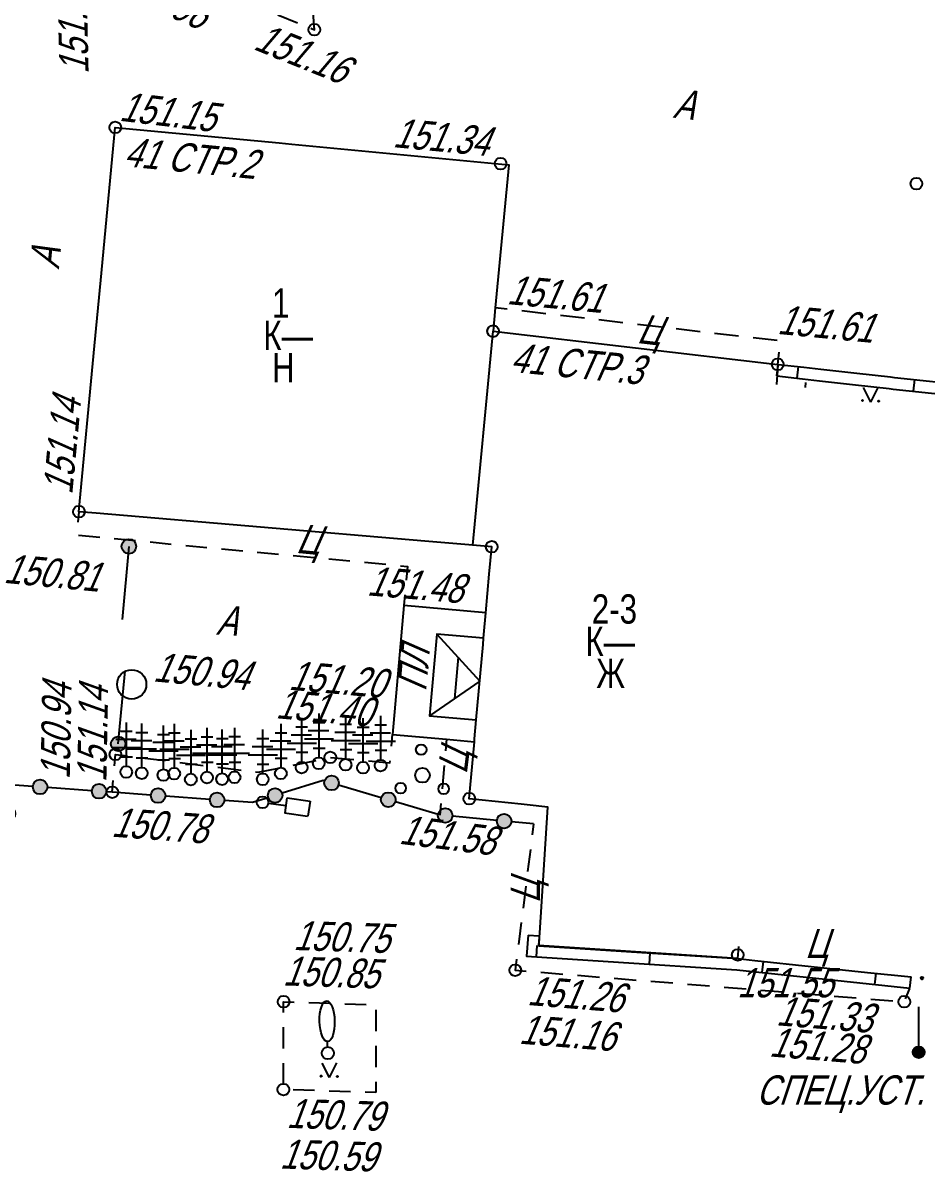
# Model space of a CAD drawing. Header units: metres. Extents: x 4400 to 4556, y 11262 to 11402.
# Drawn here: x 4418.06 to 4448.93, y 11306.5 to 11345.81 of the extents above; entities that cross this region are included whole.
import ezdxf
from ezdxf.enums import TextEntityAlignment as Align

# ---------------------------------------------------------------- set-up
doc = ezdxf.new("R2010")
doc.units = ezdxf.units.M
doc.header["$MEASUREMENT"] = 0
for name, color, linetype, lineweight in [('Внутреннее заполнение', 7, 'Continuous', 25), ('Горизонтали', 7, 'Continuous', 25), ('Граница улицы', 7, 'Continuous', 25), ('Здания', 7, 'Continuous', 25), ('Колодцы', 7, 'Continuous', 25), ('Крыльца', 7, 'Continuous', 25), ('Леса и газоны', 7, 'Continuous', 25), ('Номер дома', 7, 'Continuous', 25), ('Ограды', 7, 'Continuous', 25), ('Опоры контакной сети', 7, 'Continuous', 25), ('Отдельно стоящее дерево', 7, 'Continuous', 25), ('Светофоры', 7, 'Continuous', 25), ('Столбы', 7, 'Continuous', 25), ('Части зданий', 7, 'Continuous', 25)]:
    doc.layers.add(name, color=color, linetype=linetype, lineweight=lineweight)
doc.styles.add('Style-RUSSIAN_1251', font='RUSSIAN_1251.shx')
doc.styles.add('Style-RUSSIAN_1251 I 0.00000', font='RUSSIAN_1251.shx')
doc.styles.add('Style-RUSSIAN_1251 I 0.32289', font='RUSSIAN_1251.shx', dxfattribs={"oblique": 18.5})

# ---------------------------------------------------------------- blocks, each defined once
blk = doc.blocks.new('SHLAGB')
at = {"layer": 'Опоры контакной сети', "linetype": 'Continuous', "lineweight": 25}
h = blk.add_hatch(color=7, dxfattribs=at)
edge = h.paths.add_edge_path()
edge.add_arc((0, 0), 0.25, 0, 360)
at = {"layer": 'Опоры контакной сети', "color": 7, "linetype": 'Continuous', "lineweight": 25}
blk.add_line((0, 0), (2.5, 0), dxfattribs=at)
blk.add_circle((0, 0), 0.25, dxfattribs=at)
blk = doc.blocks.new('PIKET_9')
at = {"layer": 'Горизонтали', "color": 7, "linetype": 'Continuous', "lineweight": 25}
blk.add_arc((-0.0002, 0.00018), 0.2, 0, 359.999994, dxfattribs=at)
blk = doc.blocks.new('msdElementTypeShape')
at = {"layer": 'Граница улицы', "color": 7, "linetype": 'Continuous', "lineweight": 25}
for p, q in [((6.97, 11.692), (6.26, 11.767)), ((8.178, 11.564), (7.468, 11.639)), ((9.386, 11.436), (8.676, 11.511)), ((3.663, 11.172), (3.155, 10.67)), ((10.594, 11.309), (9.883, 11.384)), ((11.802, 11.181), (11.091, 11.256)), ((13.01, 11.053), (12.299, 11.129)), ((14.218, 10.926), (13.507, 11.001)), ((15.426, 10.798), (14.715, 10.873)), ((16.634, 10.671), (15.923, 10.746)), ((17.841, 10.543), (17.131, 10.618)), ((2.8, 10.318), (2.292, 9.815)), ((19.049, 10.415), (18.339, 10.49)), ((20.257, 10.288), (19.547, 10.363)), ((21.465, 10.16), (20.754, 10.235)), ((22.673, 10.032), (21.962, 10.107)), ((23.881, 9.905), (23.17, 9.98)), ((25.089, 9.777), (24.378, 9.852)), ((1.936, 9.464), (1.428, 8.961)), ((27.149, 9.559), (26.794, 9.597)), ((27.11, 9.204), (27.149, 9.559)), ((26.974, 7.997), (27.054, 8.707)), ((0.668, 7.528), (0.566, 6.821)), ((26.839, 6.79), (26.919, 7.5)), ((8.047, 6.925), (8.757, 6.846)), ((9.254, 6.79), (9.964, 6.71)), ((0.494, 6.326), (0.392, 5.619)), ((7.915, 5.933), (7.869, 6.646)), ((10.461, 6.655), (11.171, 6.575)), ((11.668, 6.519), (12.378, 6.44)), ((12.875, 6.384), (13.585, 6.305)), ((26.704, 5.583), (26.783, 6.293)), ((14.082, 6.249), (14.792, 6.169)), ((15.289, 6.114), (15.999, 6.034)), ((16.496, 5.979), (17.206, 5.899)), ((17.703, 5.843), (18.414, 5.764)), ((18.91, 5.708), (19.621, 5.628)), ((0.32, 5.124), (0.218, 4.417)), ((7.993, 4.721), (7.947, 5.434)), ((21.325, 5.438), (22.035, 5.358)), ((22.532, 5.302), (23.242, 5.223)), ((23.739, 5.167), (24.449, 5.088)), ((24.946, 5.032), (25.656, 4.952)), ((8.07, 3.509), (8.025, 4.222)), ((0.147, 3.922), (0.044, 3.215)), ((0.195, 2.882), (0.899, 2.765)), ((8.148, 2.297), (8.102, 3.01)), ((2.544, 2.317), (3.207, 2.05)), ((3.671, 1.863), (4.334, 1.596)), ((8.226, 1.085), (8.18, 1.798)), ((4.797, 1.409), (5.46, 1.142)), ((5.924, 0.956), (6.587, 0.689)), ((7.051, 0.502), (7.714, 0.235))]:
    blk.add_line(p, q, dxfattribs=at)
at = {"layer": 'Граница улицы', "color": 7, "linetype": 'Continuous', "lineweight": 25, "flags": 128}
for points in [[(4.555, 11.947), (4.457, 11.957), (4.019, 11.524)], [(5.763, 11.819), (5.76, 11.82), (5.052, 11.894)], [(26.297, 9.649), (25.695, 9.713), (25.586, 9.724)], [(1.068, 8.614), (0.786, 8.344), (0.74, 8.023)], [(20.117, 5.573), (20.658, 5.512), (20.828, 5.493)], [(26.153, 4.897), (26.621, 4.844), (26.648, 5.086)], [(1.393, 2.682), (1.809, 2.613), (2.08, 2.504)], [(8.177, 0.048), (8.296, 0), (8.258, 0.586)]]:
    blk.add_lwpolyline(points, dxfattribs=at)
blk = doc.blocks.new('PIKET_13')
at = {"layer": 'Горизонтали', "color": 7, "linetype": 'Continuous', "lineweight": 25}
blk.add_arc((0, 0), 0.2, 0, 360, dxfattribs=at)
blk = doc.blocks.new('PIKET_14')
at = {"layer": 'Горизонтали', "color": 7, "linetype": 'Continuous', "lineweight": 25}
blk.add_arc((0, 0), 0.2, 0, 360, dxfattribs=at)
blk = doc.blocks.new('PIKET_15')
at = {"layer": 'Горизонтали', "color": 7, "linetype": 'Continuous', "lineweight": 25}
blk.add_arc((0, 0), 0.2, 0, 360, dxfattribs=at)
blk = doc.blocks.new('PIKET_16')
at = {"layer": 'Горизонтали', "color": 7, "linetype": 'Continuous', "lineweight": 25}
blk.add_arc((0, 0), 0.2, 0, 360, dxfattribs=at)
blk = doc.blocks.new('PIKET_17')
at = {"layer": 'Горизонтали', "color": 7, "linetype": 'Continuous', "lineweight": 25}
blk.add_arc((0, 0), 0.2, 0, 360, dxfattribs=at)
blk = doc.blocks.new('PIKET_18')
at = {"layer": 'Горизонтали', "color": 7, "linetype": 'Continuous', "lineweight": 25}
blk.add_arc((0, 0), 0.2, 0, 360, dxfattribs=at)
blk = doc.blocks.new('SHLAGB_1')
at = {"layer": 'Опоры контакной сети', "linetype": 'Continuous', "lineweight": 25}
h = blk.add_hatch(color=7, dxfattribs=at)
edge = h.paths.add_edge_path()
edge.add_arc((0, 0), 0.25, 0, 360)
at = {"layer": 'Опоры контакной сети', "color": 7, "linetype": 'Continuous', "lineweight": 25}
blk.add_line((0, 0), (2.5, 0), dxfattribs=at)
blk.add_circle((0, 0), 0.25, dxfattribs=at)
blk = doc.blocks.new('PIKET_20')
at = {"layer": 'Горизонтали', "color": 7, "linetype": 'Continuous', "lineweight": 25}
blk.add_arc((0, 0), 0.2, 0, 360, dxfattribs=at)
blk = doc.blocks.new('DORZN1')
at = {"layer": 'Светофоры', "color": 7, "linetype": 'Continuous', "lineweight": 25}
for p, q in [((-0.27, 0.806), (-0.27, 1.603)), ((-0.27, 1.598), (0.252, 1.598)), ((0.252, 0.792), (0.252, 1.589)), ((-0.27, 0.801), (0.248, 0.801)), ((-0.004, 0.2), (-0.004, 0.801))]:
    blk.add_line(p, q, dxfattribs=at)
blk.add_arc((0, 0), 0.2, 0, 360, dxfattribs=at)
blk = doc.blocks.new('msdElementTypeLine')
at = {"layer": 'Граница улицы', "color": 7, "linetype": 'Continuous', "lineweight": 25}
for p, q in [((0.227, 2.59), (0.192, 2.192)), ((0.149, 1.694), (0.079, 0.897)), ((0.036, 0.399), (0.001, 0.001))]:
    blk.add_line(p, q, dxfattribs=at)
blk = doc.blocks.new('PIKET_23')
at = {"layer": 'Горизонтали', "color": 7, "linetype": 'Continuous', "lineweight": 25}
blk.add_arc((0, 0), 0.2, 0, 360, dxfattribs=at)
blk = doc.blocks.new('PIKET_33')
at = {"layer": 'Горизонтали', "color": 7, "linetype": 'Continuous', "lineweight": 25}
blk.add_arc((0, 0), 0.2, 0, 360, dxfattribs=at)
blk = doc.blocks.new('PIKET_34')
at = {"layer": 'Горизонтали', "color": 7, "linetype": 'Continuous', "lineweight": 25}
blk.add_arc((0, 0), 0.2, 0, 360, dxfattribs=at)
blk = doc.blocks.new('KOLOD_11')
at = {"layer": 'Колодцы', "color": 7, "linetype": 'Continuous', "lineweight": 25}
blk.add_arc((0, 0), 0.5, 0, 360, dxfattribs=at)
blk = doc.blocks.new('PIKET_35')
at = {"layer": 'Горизонтали', "color": 7, "linetype": 'Continuous', "lineweight": 25}
blk.add_arc((0, 0), 0.2, 0, 360, dxfattribs=at)
blk = doc.blocks.new('msdElementTypeLineString_4')
at = {"layer": 'Граница улицы', "color": 7, "linetype": 'Continuous', "lineweight": 25}
for p, q in [((0.076, 3.2), (0.042, 2.839)), ((0.064, 2.398), (0.787, 2.329)), ((1.284, 2.282), (2.008, 2.214)), ((2.505, 2.167), (3.229, 2.098)), ((3.726, 2.051), (4.449, 1.983)), ((4.947, 1.936), (5.67, 1.867)), ((6.168, 1.82), (6.891, 1.752)), ((7.389, 1.705), (8.112, 1.636)), ((8.61, 1.589), (9.333, 1.521)), ((9.831, 1.473), (10.554, 1.405)), ((11.209, 0.362), (11.174, 0.001))]:
    blk.add_line(p, q, dxfattribs=at)
at = {"layer": 'Граница улицы', "color": 7, "linetype": 'Continuous', "lineweight": 25, "flags": 128}
blk.add_lwpolyline([(11.052, 1.358), (11.301, 1.334), (11.256, 0.86)], dxfattribs=at)
blk = doc.blocks.new('msdElementTypeLineString_5')
at = {"layer": 'Ограды', "linetype": 'Continuous', "lineweight": 25}
h = blk.add_hatch(color=7, dxfattribs=at)
edge = h.paths.add_edge_path()
edge.add_arc((1.424, 2.17), 0.25, 0, 360)
h = blk.add_hatch(color=7, dxfattribs=at)
edge = h.paths.add_edge_path()
edge.add_arc((11.375, 2.307), 0.25, 0, 360)
h = blk.add_hatch(color=7, dxfattribs=at)
edge = h.paths.add_edge_path()
edge.add_arc((3.438, 2.022), 0.25, 0, 360)
h = blk.add_hatch(color=7, dxfattribs=at)
edge = h.paths.add_edge_path()
edge.add_arc((5.453, 1.874), 0.25, 0, 360)
h = blk.add_hatch(color=7, dxfattribs=at)
edge = h.paths.add_edge_path()
edge.add_arc((7.467, 1.726), 0.25, 0, 360)
h = blk.add_hatch(color=7, dxfattribs=at)
edge = h.paths.add_edge_path()
edge.add_arc((9.447, 1.879), 0.25, 0, 360)
h = blk.add_hatch(color=7, dxfattribs=at)
edge = h.paths.add_edge_path()
edge.add_arc((13.312, 1.733), 0.25, 0, 360)
h = blk.add_hatch(color=7, dxfattribs=at)
edge = h.paths.add_edge_path()
edge.add_arc((0.325, 1.258), 0.25, 0, 360)
h = blk.add_hatch(color=7, dxfattribs=at)
edge = h.paths.add_edge_path()
edge.add_arc((15.255, 1.193), 0.25, 0, 360)
h = blk.add_hatch(color=7, dxfattribs=at)
edge = h.paths.add_edge_path()
edge.add_arc((17.266, 1.002), 0.25, 0, 360)
at = {"layer": 'Ограды', "color": 7, "linetype": 'Continuous', "lineweight": 25}
for p, q in [((3.189, 2.04), (1.673, 2.152)), ((13.072, 1.804), (11.615, 2.236)), ((7.218, 1.745), (5.702, 1.856)), ((15.009, 1.23), (13.552, 1.662)), ((0.306, 1.009), (0.251, 0.251)), ((17.017, 1.025), (15.504, 1.169)), ((18.271, 0.906), (17.515, 0.978))]:
    blk.add_line(p, q, dxfattribs=at)
at = {"layer": 'Ограды', "color": 7, "linetype": 'Continuous', "lineweight": 25, "flags": 128}
for points in [[(11.136, 2.378), (11.084, 2.394), (9.685, 1.954)], [(1.175, 2.188), (0.397, 2.246), (0.343, 1.507)], [(5.204, 1.893), (3.888, 1.989), (3.688, 2.004)], [(9.208, 1.804), (8.677, 1.638), (7.717, 1.708)]]:
    blk.add_lwpolyline(points, dxfattribs=at)
at = {"layer": 'Ограды', "color": 7, "linetype": 'Continuous', "lineweight": 25}
for centre in [(1.424, 2.17), (1.424, 2.17), (11.375, 2.307), (11.375, 2.307), (3.438, 2.022), (3.438, 2.022), (5.453, 1.874), (5.453, 1.874), (7.467, 1.726), (7.467, 1.726), (9.447, 1.879), (9.447, 1.879), (13.312, 1.733), (13.312, 1.733), (0.325, 1.258), (0.325, 1.258), (15.255, 1.193), (15.255, 1.193), (17.266, 1.002), (17.266, 1.002)]:
    blk.add_circle(centre, 0.25, dxfattribs=at)
blk = doc.blocks.new('msdElementTypeLineString_8')
at = {"layer": 'Граница улицы', "color": 7, "linetype": 'Continuous', "lineweight": 25}
for p, q in [((9.529, 1.575), (9.565, 1.975)), ((7.45, 1.187), (8.251, 1.115)), ((1.011, 1.179), (1.809, 1.079)), ((2.305, 1.017), (3.103, 0.918)), ((3.6, 0.856), (4.397, 0.756)), ((6.172, 0.927), (6.96, 1.088)), ((0.001, 0), (0.034, 0.401))]:
    blk.add_line(p, q, dxfattribs=at)
at = {"layer": 'Граница улицы', "color": 7, "linetype": 'Continuous', "lineweight": 25, "flags": 128}
for points in [[(0.075, 0.899), (0.108, 1.291), (0.515, 1.241)], [(4.894, 0.694), (4.982, 0.683), (5.682, 0.827)], [(8.749, 1.071), (9.478, 1.005), (9.484, 1.077)]]:
    blk.add_lwpolyline(points, dxfattribs=at)
blk = doc.blocks.new('msdElementTypeLineString_9')
at = {"layer": 'Граница улицы', "color": 7, "linetype": 'Continuous', "lineweight": 25}
blk.add_line((0, 0), (0.011, 0.166), dxfattribs=at)
blk = doc.blocks.new('msdElementTypeLineString_10')
at = {"layer": 'Части зданий', "color": 7, "linetype": 'Continuous', "lineweight": 25}
for p, q in [((0.411, 1.88), (0.001, 1.928)), ((1.727, 1.727), (0.907, 1.823)), ((3.044, 1.574), (2.224, 1.669)), ((4.36, 1.421), (3.54, 1.516)), ((5.676, 1.268), (4.857, 1.363)), ((6.993, 1.114), (6.173, 1.21)), ((8.309, 0.961), (7.49, 1.057)), ((9.626, 0.808), (8.806, 0.903)), ((9.645, 0), (9.693, 0.41))]:
    blk.add_line(p, q, dxfattribs=at)
blk = doc.blocks.new('PIKET_184')
at = {"layer": 'Горизонтали', "color": 7, "linetype": 'Continuous', "lineweight": 25}
blk.add_arc((0, 0), 0.2, 0, 360, dxfattribs=at)
blk = doc.blocks.new('PIKET_192')
at = {"layer": 'Горизонтали', "color": 7, "linetype": 'Continuous', "lineweight": 25}
blk.add_arc((0, 0), 0.2, 0, 360, dxfattribs=at)
blk = doc.blocks.new('PIKET_193')
at = {"layer": 'Горизонтали', "color": 7, "linetype": 'Continuous', "lineweight": 25}
blk.add_arc((0, 0), 0.2, 0, 360, dxfattribs=at)
blk = doc.blocks.new('GAZON_6')
at = {"layer": 'Леса и газоны', "color": 7, "linetype": 'Continuous', "lineweight": 25}
for p in [(-0.248, 0.499), (0.251, 0.502)]:
    blk.add_line(p, (0, 0), dxfattribs=at)
for centre in [(-0.276, 0.056), (0.279, 0.039)]:
    blk.add_arc(centre, 0.02, 0, 360, dxfattribs=at)
blk.add_point((-0.29, 0.043), dxfattribs=at)
blk = doc.blocks.new('PIKET_194')
at = {"layer": 'Горизонтали', "color": 7, "linetype": 'Continuous', "lineweight": 25}
blk.add_arc((0, 0), 0.2, 0, 360, dxfattribs=at)
blk = doc.blocks.new('msdElementTypeShape_1')
at = {"layer": 'Граница улицы', "color": 7, "linetype": 'Continuous', "lineweight": 25}
for p, q in [((0.87, 3.072), (1.6, 3.048)), ((2.1, 3.032), (2.83, 3.008)), ((3.159, 2.826), (3.157, 2.096)), ((0.002, 1.504), (0.004, 2.235)), ((3.157, 1.596), (3.155, 0.865)), ((0, 0.274), (0.002, 1.004)), ((1.059, 0.068), (0.329, 0.092)), ((2.289, 0.028), (1.559, 0.052)), ((3.154, 0), (2.789, 0.012)), ((3.155, 0.365), (3.154, 0))]:
    blk.add_line(p, q, dxfattribs=at)
at = {"layer": 'Граница улицы', "color": 7, "linetype": 'Continuous', "lineweight": 25, "flags": 128}
blk.add_lwpolyline([(0.004, 2.735), (0.005, 3.1), (0.37, 3.088)], dxfattribs=at)
blk = doc.blocks.new('msdElementTypeLineString_48')
at = {"layer": 'Ограды', "color": 7, "linetype": 'Continuous', "lineweight": 25}
for p, q in [((0.422, 2.203), (0.808, 2.178)), ((0.714, 1.458), (0.739, 1.844)), ((4.572, 1.208), (4.597, 1.594)), ((3.511, 1.277), (7.37, 1.026)), ((8.164, 1.338), (12.009, 0.931)), ((8.42, 0.923), (8.461, 1.307)), ((12.009, 0.931), (13.5, 0.773)), ((12.265, 0.515), (12.306, 0.9)), ((11.215, 0.626), (13.46, 0.389)), ((13.46, 0.389), (13.5, 0.773))]:
    blk.add_line(p, q, dxfattribs=at)
at = {"layer": 'Ограды', "color": 7, "linetype": 'Continuous', "lineweight": 25, "flags": 128}
for points in [[(0.422, 2.203), (0.376, 1.48), (3.511, 1.277)], [(0.808, 2.178), (0.786, 1.841), (4.308, 1.613)], [(4.308, 1.613), (7.583, 1.4), (8.164, 1.338)], [(7.37, 1.026), (7.551, 1.015), (11.215, 0.626)]]:
    blk.add_lwpolyline(points, dxfattribs=at)
blk = doc.blocks.new('PIKET_199')
at = {"layer": 'Горизонтали', "color": 7, "linetype": 'Continuous', "lineweight": 25}
blk.add_arc((0, 0), 0.2, 0, 360, dxfattribs=at)
blk = doc.blocks.new('msdElementTypeLine_5')
at = {"layer": 'Граница улицы', "color": 7, "linetype": 'Continuous', "lineweight": 25}
for p, q in [((0.374, 0.249), (0.453, 0.241)), ((0.374, 0.244), (0.452, 0.236)), ((0.374, 0.239), (0.449, 0.231)), ((0.375, 0.254), (0.453, 0.246)), ((0.376, 0.234), (0.448, 0.226)), ((0.377, 0.259), (0.452, 0.251)), ((0.378, 0.264), (0.452, 0.256)), ((0.378, 0.229), (0.444, 0.222)), ((0.381, 0.269), (0.45, 0.261)), ((0.382, 0.223), (0.44, 0.217)), ((0.385, 0.273), (0.447, 0.267)), ((0.385, 0.218), (0.435, 0.213)), ((0.39, 0.278), (0.443, 0.272)), ((0.395, 0.212), (0.425, 0.209)), ((0.398, 0.282), (0.436, 0.278)), ((0.409, 0.286), (0.417, 0.285)), ((1.119, 0.171), (1.199, 0.163)), ((1.12, 0.166), (1.197, 0.158)), ((1.12, 0.161), (1.195, 0.153)), ((1.121, 0.176), (1.199, 0.168)), ((1.122, 0.181), (1.198, 0.173)), ((1.122, 0.156), (1.193, 0.148)), ((1.124, 0.186), (1.198, 0.178)), ((1.124, 0.151), (1.19, 0.144)), ((1.126, 0.191), (1.196, 0.183)), ((1.128, 0.145), (1.185, 0.139)), ((1.131, 0.195), (1.193, 0.189)), ((1.131, 0.14), (1.181, 0.135)), ((1.135, 0.2), (1.189, 0.194)), ((1.141, 0.134), (1.171, 0.131)), ((1.144, 0.204), (1.182, 0.2)), ((1.154, 0.208), (1.163, 0.207)), ((1.865, 0.093), (1.945, 0.085)), ((1.866, 0.088), (1.943, 0.08)), ((1.866, 0.083), (1.941, 0.075)), ((1.867, 0.098), (1.944, 0.09)), ((1.868, 0.103), (1.944, 0.095)), ((1.868, 0.078), (1.939, 0.07)), ((1.87, 0.108), (1.944, 0.1)), ((1.87, 0.073), (1.936, 0.066)), ((1.872, 0.113), (1.942, 0.105)), ((1.874, 0.067), (1.931, 0.061)), ((1.877, 0.117), (1.939, 0.111)), ((1.877, 0.062), (1.927, 0.057)), ((1.881, 0.122), (1.935, 0.116)), ((1.887, 0.056), (1.916, 0.053)), ((1.89, 0.126), (1.928, 0.122)), ((1.9, 0.13), (1.909, 0.129))]:
    blk.add_line(p, q, dxfattribs=at)
for centre in [(0.413, 0.246), (1.159, 0.168), (1.905, 0.09)]:
    blk.add_circle(centre, 0.04, dxfattribs=at)
blk = doc.blocks.new('DEREVO_84')
at = {"layer": 'Отдельно стоящее дерево', "color": 7, "linetype": 'Continuous', "lineweight": 25, "flags": 128}
blk.add_lwpolyline([(-0.007, 0.21), (-0.007, 0.393)], dxfattribs=at)
at = {"layer": 'Отдельно стоящее дерево', "color": 7, "linetype": 'Continuous', "lineweight": 25}
blk.add_arc((0, 0), 0.21, 0, 359.99999, dxfattribs=at)
blk.add_ellipse((-0.0255, 1.088), major_axis=(-0.0185, 0.695), ratio=0.3698286, dxfattribs=at)
blk = doc.blocks.new('LISTVN_3')
at = {"layer": 'Отдельно стоящее дерево', "color": 7, "linetype": 'Continuous', "lineweight": 25}
for p, q in [((-0.197, 1.389), (0.203, 1.389)), ((-0.494, 0.83), (0.506, 0.83)), ((-0.361, 1.118), (0.339, 1.118)), ((-0.188, 0.521), (0.212, 0.521))]:
    blk.add_line(p, q, dxfattribs=at)
at = {"layer": 'Отдельно стоящее дерево', "color": 7, "linetype": 'Continuous', "lineweight": 25, "flags": 128}
blk.add_lwpolyline([(0.007, 0.198), (0.007, 1.694)], dxfattribs=at)
at = {"layer": 'Отдельно стоящее дерево', "color": 7, "linetype": 'Continuous', "lineweight": 25}
blk.add_arc((0, 0), 0.2, 0, 360, dxfattribs=at)
blk = doc.blocks.new('LISTVN_4')
at = {"layer": 'Отдельно стоящее дерево', "color": 7, "linetype": 'Continuous', "lineweight": 25}
for p, q in [((-0.197, 1.389), (0.203, 1.389)), ((-0.494, 0.83), (0.506, 0.83)), ((-0.361, 1.118), (0.339, 1.118)), ((-0.188, 0.521), (0.212, 0.521))]:
    blk.add_line(p, q, dxfattribs=at)
at = {"layer": 'Отдельно стоящее дерево', "color": 7, "linetype": 'Continuous', "lineweight": 25, "flags": 128}
blk.add_lwpolyline([(0.007, 0.198), (0.007, 1.694)], dxfattribs=at)
at = {"layer": 'Отдельно стоящее дерево', "color": 7, "linetype": 'Continuous', "lineweight": 25}
blk.add_arc((0, 0), 0.2, 0, 360, dxfattribs=at)
blk = doc.blocks.new('LISTVN_5')
at = {"layer": 'Отдельно стоящее дерево', "color": 7, "linetype": 'Continuous', "lineweight": 25}
for p, q in [((-0.197, 1.389), (0.203, 1.389)), ((-0.494, 0.83), (0.506, 0.83)), ((-0.361, 1.118), (0.339, 1.118)), ((-0.188, 0.521), (0.212, 0.521))]:
    blk.add_line(p, q, dxfattribs=at)
at = {"layer": 'Отдельно стоящее дерево', "color": 7, "linetype": 'Continuous', "lineweight": 25, "flags": 128}
blk.add_lwpolyline([(0.007, 0.198), (0.007, 1.694)], dxfattribs=at)
at = {"layer": 'Отдельно стоящее дерево', "color": 7, "linetype": 'Continuous', "lineweight": 25}
blk.add_arc((0, 0), 0.2, 0, 360, dxfattribs=at)
blk = doc.blocks.new('LISTVN_6')
at = {"layer": 'Отдельно стоящее дерево', "color": 7, "linetype": 'Continuous', "lineweight": 25}
for p, q in [((-0.197, 1.389), (0.203, 1.389)), ((-0.494, 0.83), (0.506, 0.83)), ((-0.361, 1.118), (0.339, 1.118)), ((-0.188, 0.521), (0.212, 0.521))]:
    blk.add_line(p, q, dxfattribs=at)
at = {"layer": 'Отдельно стоящее дерево', "color": 7, "linetype": 'Continuous', "lineweight": 25, "flags": 128}
blk.add_lwpolyline([(0.007, 0.198), (0.007, 1.694)], dxfattribs=at)
at = {"layer": 'Отдельно стоящее дерево', "color": 7, "linetype": 'Continuous', "lineweight": 25}
blk.add_arc((0, 0), 0.2, 0, 360, dxfattribs=at)
blk = doc.blocks.new('LISTVN_7')
at = {"layer": 'Отдельно стоящее дерево', "color": 7, "linetype": 'Continuous', "lineweight": 25}
for p, q in [((-0.197, 1.389), (0.203, 1.389)), ((-0.494, 0.83), (0.506, 0.83)), ((-0.361, 1.118), (0.339, 1.118)), ((-0.188, 0.521), (0.212, 0.521))]:
    blk.add_line(p, q, dxfattribs=at)
at = {"layer": 'Отдельно стоящее дерево', "color": 7, "linetype": 'Continuous', "lineweight": 25, "flags": 128}
blk.add_lwpolyline([(0.007, 0.198), (0.007, 1.694)], dxfattribs=at)
at = {"layer": 'Отдельно стоящее дерево', "color": 7, "linetype": 'Continuous', "lineweight": 25}
blk.add_arc((0, 0), 0.2, 0, 360, dxfattribs=at)
blk = doc.blocks.new('LISTVN_8')
at = {"layer": 'Отдельно стоящее дерево', "color": 7, "linetype": 'Continuous', "lineweight": 25}
for p, q in [((-0.197, 1.389), (0.203, 1.389)), ((-0.494, 0.83), (0.506, 0.83)), ((-0.361, 1.118), (0.339, 1.118)), ((-0.188, 0.521), (0.212, 0.521))]:
    blk.add_line(p, q, dxfattribs=at)
at = {"layer": 'Отдельно стоящее дерево', "color": 7, "linetype": 'Continuous', "lineweight": 25, "flags": 128}
blk.add_lwpolyline([(0.007, 0.198), (0.007, 1.694)], dxfattribs=at)
at = {"layer": 'Отдельно стоящее дерево', "color": 7, "linetype": 'Continuous', "lineweight": 25}
blk.add_arc((0, 0), 0.2, 0, 360, dxfattribs=at)
blk = doc.blocks.new('LISTVN_9')
at = {"layer": 'Отдельно стоящее дерево', "color": 7, "linetype": 'Continuous', "lineweight": 25}
for p, q in [((-0.197, 1.389), (0.203, 1.389)), ((-0.494, 0.83), (0.506, 0.83)), ((-0.361, 1.118), (0.339, 1.118)), ((-0.188, 0.521), (0.212, 0.521))]:
    blk.add_line(p, q, dxfattribs=at)
at = {"layer": 'Отдельно стоящее дерево', "color": 7, "linetype": 'Continuous', "lineweight": 25, "flags": 128}
blk.add_lwpolyline([(0.007, 0.198), (0.007, 1.694)], dxfattribs=at)
at = {"layer": 'Отдельно стоящее дерево', "color": 7, "linetype": 'Continuous', "lineweight": 25}
blk.add_arc((0, 0), 0.2, 0, 360, dxfattribs=at)
blk = doc.blocks.new('LISTVN_10')
at = {"layer": 'Отдельно стоящее дерево', "color": 7, "linetype": 'Continuous', "lineweight": 25}
for p, q in [((-0.197, 1.389), (0.203, 1.389)), ((-0.494, 0.83), (0.506, 0.83)), ((-0.361, 1.118), (0.339, 1.118)), ((-0.188, 0.521), (0.212, 0.521))]:
    blk.add_line(p, q, dxfattribs=at)
at = {"layer": 'Отдельно стоящее дерево', "color": 7, "linetype": 'Continuous', "lineweight": 25, "flags": 128}
blk.add_lwpolyline([(0.007, 0.198), (0.007, 1.694)], dxfattribs=at)
at = {"layer": 'Отдельно стоящее дерево', "color": 7, "linetype": 'Continuous', "lineweight": 25}
blk.add_arc((0, 0), 0.2, 0, 360, dxfattribs=at)
blk = doc.blocks.new('LISTVN_11')
at = {"layer": 'Отдельно стоящее дерево', "color": 7, "linetype": 'Continuous', "lineweight": 25}
for p, q in [((-0.197, 1.389), (0.203, 1.389)), ((-0.494, 0.83), (0.506, 0.83)), ((-0.361, 1.118), (0.339, 1.118)), ((-0.188, 0.521), (0.212, 0.521))]:
    blk.add_line(p, q, dxfattribs=at)
at = {"layer": 'Отдельно стоящее дерево', "color": 7, "linetype": 'Continuous', "lineweight": 25, "flags": 128}
blk.add_lwpolyline([(0.007, 0.198), (0.007, 1.694)], dxfattribs=at)
at = {"layer": 'Отдельно стоящее дерево', "color": 7, "linetype": 'Continuous', "lineweight": 25}
blk.add_arc((0, 0), 0.2, 0, 360, dxfattribs=at)
blk = doc.blocks.new('LISTVN_12')
at = {"layer": 'Отдельно стоящее дерево', "color": 7, "linetype": 'Continuous', "lineweight": 25}
for p, q in [((-0.197, 1.389), (0.203, 1.389)), ((-0.494, 0.83), (0.506, 0.83)), ((-0.361, 1.118), (0.339, 1.118)), ((-0.188, 0.521), (0.212, 0.521))]:
    blk.add_line(p, q, dxfattribs=at)
at = {"layer": 'Отдельно стоящее дерево', "color": 7, "linetype": 'Continuous', "lineweight": 25, "flags": 128}
blk.add_lwpolyline([(0.007, 0.198), (0.007, 1.694)], dxfattribs=at)
at = {"layer": 'Отдельно стоящее дерево', "color": 7, "linetype": 'Continuous', "lineweight": 25}
blk.add_arc((0, 0), 0.2, 0, 360, dxfattribs=at)
blk = doc.blocks.new('LISTVN_13')
at = {"layer": 'Отдельно стоящее дерево', "color": 7, "linetype": 'Continuous', "lineweight": 25}
for p, q in [((-0.197, 1.389), (0.203, 1.389)), ((-0.494, 0.83), (0.506, 0.83)), ((-0.361, 1.118), (0.339, 1.118)), ((-0.188, 0.521), (0.212, 0.521))]:
    blk.add_line(p, q, dxfattribs=at)
at = {"layer": 'Отдельно стоящее дерево', "color": 7, "linetype": 'Continuous', "lineweight": 25, "flags": 128}
blk.add_lwpolyline([(0.007, 0.198), (0.007, 1.694)], dxfattribs=at)
at = {"layer": 'Отдельно стоящее дерево', "color": 7, "linetype": 'Continuous', "lineweight": 25}
blk.add_arc((0, 0), 0.2, 0, 360, dxfattribs=at)
blk = doc.blocks.new('LISTVN_14')
at = {"layer": 'Отдельно стоящее дерево', "color": 7, "linetype": 'Continuous', "lineweight": 25}
for p, q in [((-0.197, 1.389), (0.203, 1.389)), ((-0.494, 0.83), (0.506, 0.83)), ((-0.361, 1.118), (0.339, 1.118)), ((-0.188, 0.521), (0.212, 0.521))]:
    blk.add_line(p, q, dxfattribs=at)
at = {"layer": 'Отдельно стоящее дерево', "color": 7, "linetype": 'Continuous', "lineweight": 25, "flags": 128}
blk.add_lwpolyline([(0.007, 0.198), (0.007, 1.694)], dxfattribs=at)
at = {"layer": 'Отдельно стоящее дерево', "color": 7, "linetype": 'Continuous', "lineweight": 25}
blk.add_arc((0, 0), 0.2, 0, 360, dxfattribs=at)
blk = doc.blocks.new('LISTVN_15')
at = {"layer": 'Отдельно стоящее дерево', "color": 7, "linetype": 'Continuous', "lineweight": 25}
for p, q in [((-0.197, 1.389), (0.203, 1.389)), ((-0.494, 0.83), (0.506, 0.83)), ((-0.361, 1.118), (0.339, 1.118)), ((-0.188, 0.521), (0.212, 0.521))]:
    blk.add_line(p, q, dxfattribs=at)
at = {"layer": 'Отдельно стоящее дерево', "color": 7, "linetype": 'Continuous', "lineweight": 25, "flags": 128}
blk.add_lwpolyline([(0.007, 0.198), (0.007, 1.694)], dxfattribs=at)
at = {"layer": 'Отдельно стоящее дерево', "color": 7, "linetype": 'Continuous', "lineweight": 25}
blk.add_arc((0, 0), 0.2, 0, 360, dxfattribs=at)
blk = doc.blocks.new('LISTVN_16')
at = {"layer": 'Отдельно стоящее дерево', "color": 7, "linetype": 'Continuous', "lineweight": 25}
for p, q in [((-0.197, 1.389), (0.203, 1.389)), ((-0.494, 0.83), (0.506, 0.83)), ((-0.361, 1.118), (0.339, 1.118)), ((-0.188, 0.521), (0.212, 0.521))]:
    blk.add_line(p, q, dxfattribs=at)
at = {"layer": 'Отдельно стоящее дерево', "color": 7, "linetype": 'Continuous', "lineweight": 25, "flags": 128}
blk.add_lwpolyline([(0.007, 0.198), (0.007, 1.694)], dxfattribs=at)
at = {"layer": 'Отдельно стоящее дерево', "color": 7, "linetype": 'Continuous', "lineweight": 25}
blk.add_arc((0, 0), 0.2, 0, 360, dxfattribs=at)
blk = doc.blocks.new('LISTVN_17')
at = {"layer": 'Отдельно стоящее дерево', "color": 7, "linetype": 'Continuous', "lineweight": 25}
for p, q in [((-0.197, 1.389), (0.203, 1.389)), ((-0.494, 0.83), (0.506, 0.83)), ((-0.361, 1.118), (0.339, 1.118)), ((-0.188, 0.521), (0.212, 0.521))]:
    blk.add_line(p, q, dxfattribs=at)
at = {"layer": 'Отдельно стоящее дерево', "color": 7, "linetype": 'Continuous', "lineweight": 25, "flags": 128}
blk.add_lwpolyline([(0.007, 0.198), (0.007, 1.694)], dxfattribs=at)
at = {"layer": 'Отдельно стоящее дерево', "color": 7, "linetype": 'Continuous', "lineweight": 25}
blk.add_arc((0, 0), 0.2, 0, 360, dxfattribs=at)
blk = doc.blocks.new('KUST1_19')
at = {"layer": 'Отдельно стоящее дерево', "color": 7, "linetype": 'Continuous', "lineweight": 25}
for centre, radius in [((-0.044, 0.877), 0.18), ((0, 0), 0.25), ((-0.745, -0.439), 0.18), ((0.723, -0.461), 0.18)]:
    blk.add_arc(centre, radius, 0, 360, dxfattribs=at)
blk = doc.blocks.new('STOLBM_1')
at = {"layer": 'Столбы', "color": 7, "linetype": 'Continuous', "lineweight": 25}
for p, q in [((0, 0.214), (0, 1.547)), ((-0.186, 0.04), (0.187, 0.04)), ((-0.169, 0.1), (0.167, 0.1)), ((-0.104, 0.16), (0.103, 0.16)), ((-0.195, -0.02), (0.194, -0.02)), ((-0.173, -0.08), (0.177, -0.08)), ((-0.133, -0.14), (0.129, -0.14))]:
    blk.add_line(p, q, dxfattribs=at)
blk.add_arc((0, 0), 0.2, 0, 360, dxfattribs=at)
blk = doc.blocks.new('GAZON_8')
at = {"layer": 'Леса и газоны', "color": 7, "linetype": 'Continuous', "lineweight": 25}
for p in [(-0.248, 0.499), (0.251, 0.502)]:
    blk.add_line(p, (0, 0), dxfattribs=at)
for centre in [(-0.276, 0.057), (0.279, 0.039)]:
    blk.add_arc(centre, 0.02, 0, 360, dxfattribs=at)
blk = doc.blocks.new('msdElementTypeLineString_67')
at = {"layer": 'Граница улицы', "color": 7, "linetype": 'Continuous', "lineweight": 25}
for p, q in [((0.626, 6.066), (0.579, 5.691)), ((0.517, 5.195), (0.423, 4.444)), ((0.36, 3.948), (0.266, 3.197)), ((0.871, 1.004), (1.626, 0.943)), ((2.124, 0.903), (2.878, 0.842)), ((3.376, 0.802), (4.131, 0.741)), ((4.629, 0.7), (5.383, 0.639)), ((5.882, 0.599), (6.636, 0.538)), ((7.134, 0.498), (7.888, 0.437)), ((8.387, 0.396), (9.141, 0.335)), ((13.328, 0.104), (13.474, 0.453)), ((9.639, 0.295), (10.393, 0.234)), ((10.892, 0.194), (11.646, 0.133)), ((12.144, 0.092), (12.898, 0.031))]:
    blk.add_line(p, q, dxfattribs=at)
at = {"layer": 'Граница улицы', "color": 7, "linetype": 'Continuous', "lineweight": 25, "flags": 128}
for points in [[(0.204, 2.701), (0.169, 2.421), (0.11, 1.95)], [(0.048, 1.454), (0, 1.075), (0.373, 1.045)]]:
    blk.add_lwpolyline(points, dxfattribs=at)
blk = doc.blocks.new('msdElementTypeLineString_85')
at = {"layer": 'Граница улицы', "color": 7, "linetype": 'Continuous', "lineweight": 25}
for p, q in [((12.473, 15.275), (12.308, 14.94)), ((12.088, 14.491), (11.759, 13.821)), ((11.539, 13.372), (11.21, 12.702)), ((10.99, 12.253), (10.661, 11.583)), ((9.892, 10.015), (9.563, 9.344)), ((6.674, 7.505), (6.289, 6.866)), ((3.338, 6.402), (2.703, 6.795)), ((1.819, 5.905), (1.544, 5.211)), ((4.397, 5.744), (3.762, 6.138)), ((1.361, 4.746), (1.087, 4.051)), ((0.903, 3.586), (0.629, 2.892)), ((0.445, 2.427), (0.171, 1.732)), ((0.031, 1.284), (0.703, 0.958)), ((1.153, 0.74), (1.825, 0.415)), ((2.267, 0.182), (2.593, 0.001))]:
    blk.add_line(p, q, dxfattribs=at)
at = {"layer": 'Граница улицы', "color": 7, "linetype": 'Continuous', "lineweight": 25, "flags": 128}
for points in [[(10.441, 11.134), (10.225, 10.693), (10.112, 10.463)], [(8.146, 9.187), (7.952, 9.237), (7.75, 9.29), (7.576, 9.001)], [(9.343, 8.895), (9.334, 8.878), (8.63, 9.061)], [(7.318, 8.573), (6.989, 8.027), (6.933, 7.933)], [(2.278, 7.059), (2.275, 7.061), (2.002, 6.37)], [(6.031, 6.437), (5.926, 6.263), (5.646, 5.798)], [(5.388, 5.369), (5.283, 5.195), (4.822, 5.481)]]:
    blk.add_lwpolyline(points, dxfattribs=at)
blk = doc.blocks.new('msdElementTypeLineString_92')
at = {"layer": 'Ограды', "color": 7, "linetype": 'Continuous', "lineweight": 25}
for p, q in [((0.579, 21.708), (0.623, 22.105)), ((1.274, 21.63), (1.319, 22.028)), ((5.25, 21.189), (5.294, 21.586)), ((9.23, 20.774), (9.27, 21.172)), ((10.868, 19.449), (10.506, 15.465)), ((10.399, 18.7), (10.037, 14.717)), ((10.371, 18.395), (10.769, 18.359)), ((10.506, 15.465), (10.144, 11.482)), ((10.037, 14.717), (9.675, 10.733)), ((10.009, 14.412), (10.407, 14.376)), ((10.144, 11.482), (9.782, 7.498)), ((9.675, 10.733), (9.313, 6.749)), ((9.647, 10.428), (10.045, 10.392)), ((9.782, 7.498), (9.421, 3.514)), ((9.313, 6.749), (8.951, 2.766)), ((9.285, 6.445), (9.683, 6.409)), ((8.923, 2.461), (9.322, 2.425)), ((7.501, 0.953), (7.461, 0.555)), ((8.35, 0.466), (7.461, 0.555))]:
    blk.add_line(p, q, dxfattribs=at)
at = {"layer": 'Ограды', "color": 7, "linetype": 'Continuous', "lineweight": 25, "flags": 128}
for points in [[(0.623, 22.105), (1.504, 22.007), (2.082, 21.942), (3.309, 21.805), (4.462, 21.677), (4.598, 21.662)], [(0.579, 21.708), (1.46, 21.609), (2.038, 21.545), (3.264, 21.408), (4.418, 21.279), (4.554, 21.264)], [(4.598, 21.662), (7.209, 21.378), (7.791, 21.32), (8.576, 21.241)], [(4.554, 21.264), (7.167, 20.98), (7.751, 20.922), (8.532, 20.844)], [(8.576, 21.241), (11.009, 20.997), (10.872, 19.486), (10.868, 19.449)], [(8.532, 20.844), (10.575, 20.639), (10.473, 19.522), (10.399, 18.7)], [(9.421, 3.514), (9.288, 2.056), (9.203, 0.38), (8.959, 0.405), (8.35, 0.466)], [(8.951, 2.766), (8.889, 2.085), (8.825, 0.82), (8.999, 0.803), (7.501, 0.953)]]:
    blk.add_lwpolyline(points, dxfattribs=at)
blk = doc.blocks.new('msdElementTypeTextNode')
at = {"layer": 'Здания', "color": 7, "linetype": 'Continuous', "lineweight": 25, "style": 'Style-RUSSIAN_1251', "width": 0.799996}
for s, p in [(' 1', (0, 1.1)), ('К—', (0, 0)), (' Н', (0, -1.101))]:
    blk.add_text(s, height=1, dxfattribs=at).set_placement(p, align=Align.MIDDLE_LEFT)
blk = doc.blocks.new('msdElementTypeTextNode_1')
at = {"layer": 'Здания', "color": 7, "linetype": 'Continuous', "lineweight": 25, "style": 'Style-RUSSIAN_1251 I 0.00000', "width": 0.8}
for s, p in [(' 2-3', (-0.002, 1.1)), ('К—', (0.002, 0)), ('Ж', (0.019, -1.1))]:
    blk.add_text(s, height=1, dxfattribs=at).set_placement(p, align=Align.MIDDLE_CENTER)

msp = doc.modelspace()

# ---------------------------------------------------------------- linework, layer by layer
at = {"layer": 'Внутреннее заполнение', "color": 7, "linetype": 'Continuous', "lineweight": 25}
msp.add_line((4432.917, 11324.165), (4432.79, 11322.751), dxfattribs=at)
at = {"layer": 'Внутреннее заполнение', "color": 7, "linetype": 'Continuous', "lineweight": 25, "flags": 128}
msp.add_lwpolyline([(4432.197, 11324.958), (4433.657, 11323.349), (4431.947, 11322.169)], dxfattribs=at)
at = {"layer": 'Здания', "color": 7, "linetype": 'Continuous', "lineweight": 25, "flags": 128}
for points in [[(4433.422, 11327.994), (4431.78, 11328.133), (4420.565, 11329.084), (4419.97, 11329.134), (4420.506, 11334.795), (4420.718, 11337.036), (4421.211, 11342.248), (4426.809, 11341.718), (4427.24, 11341.677), (4434.651, 11340.976), (4434.189, 11336.092), (4434.113, 11335.296)], [(4442.488, 11314.298), (4442.46, 11313.889), (4435.676, 11314.329), (4435.704, 11314.758), (4435.983, 11319.051), (4435.274, 11319.128), (4435.075, 11319.149), (4433.299, 11319.34), (4433.473, 11321.285), (4433.482, 11321.387), (4433.539, 11322.027), (4433.769, 11324.6), (4433.788, 11324.816), (4433.8, 11324.941), (4433.866, 11325.684), (4433.984, 11327.004), (4434.068, 11327.939), (4433.422, 11327.994), (4434.113, 11335.296), (4443.833, 11334.164), (4443.82, 11333.965), (4443.787, 11333.476)]]:
    msp.add_lwpolyline(points, dxfattribs=at)
at = {"layer": 'Крыльца', "color": 7, "linetype": 'Continuous', "lineweight": 25, "flags": 128}
for points in [[(4433.866, 11325.684), (4431.068, 11325.935), (4430.675, 11321.535), (4432.525, 11321.37), (4433.473, 11321.285)], [(4433.788, 11324.816), (4432.197, 11324.958), (4431.947, 11322.169), (4433.539, 11322.027)]]:
    msp.add_lwpolyline(points, dxfattribs=at)

# ---------------------------------------------------------------- block references
at = {"layer": 'Горизонтали', "color": 7, "linetype": 'Continuous', "lineweight": 25}
for name, p in [('PIKET_9', (4428.011, 11345.585)), ('PIKET_15', (4421.211, 11342.248)), ('PIKET_13', (4434.368, 11341.012)), ('PIKET_184', (4448.567, 11340.33)), ('PIKET_14', (4434.113, 11335.296)), ('PIKET_20', (4443.833, 11334.164)), ('PIKET_18', (4419.97, 11329.134)), ('PIKET_17', (4434.068, 11327.939)), ('PIKET_34', (4421.218, 11320.851)), ('PIKET_33', (4428.555, 11320.747)), ('PIKET_23', (4421.111, 11319.56)), ('PIKET_16', (4433.298, 11319.34)), ('PIKET_35', (4442.468, 11314.008)), ('PIKET_192', (4434.868, 11313.486)), ('PIKET_199', (4426.958, 11312.411)), ('PIKET_193', (4448.152, 11312.411)), ('PIKET_194', (4426.953, 11309.414))]:
    msp.add_blockref(name, p, dxfattribs=at)
at = {"layer": 'Граница улицы', "color": 7, "linetype": 'Continuous', "lineweight": 25}
for name, p in [('msdElementTypeShape', (4419.715, 11345.585)), ('msdElementTypeLineString_9', (4444.782, 11333.376)), ('msdElementTypeLineString_4', (4419.894, 11325.934)), ('msdElementTypeLineString_8', (4421.11, 11319.56)), ('msdElementTypeLine', (4432.298, 11318.78)), ('msdElementTypeLineString_67', (4434.868, 11312.411)), ('msdElementTypeLine_5', (4448.343, 11312.97)), ('msdElementTypeShape_1', (4426.953, 11309.311)), ('msdElementTypeLineString_85', (4444.379, 11293.975))]:
    msp.add_blockref(name, p, dxfattribs=at)
at = {"layer": 'Здания', "color": 7, "linetype": 'Continuous', "lineweight": 25}
for name, p in [('msdElementTypeTextNode', (4426.267, 11335.153)), ('msdElementTypeTextNode_1', (4438.108, 11324.714))]:
    msp.add_blockref(name, p, dxfattribs=at)
at = {"layer": 'Колодцы', "color": 7, "linetype": 'Continuous', "lineweight": 25}
msp.add_blockref('KOLOD_11', (4421.773, 11323.242), dxfattribs=at)
at = {"layer": 'Леса и газоны', "color": 7, "linetype": 'Continuous', "lineweight": 25}
for name, p in [('GAZON_8', (4447.001, 11332.87)), ('GAZON_6', (4428.516, 11309.82))]:
    msp.add_blockref(name, p, dxfattribs=at)
at = {"layer": 'Ограды', "color": 7, "linetype": 'Continuous', "lineweight": 25}
for name, p in [('msdElementTypeLineString_92', (4443.219, 11312.058)), ('msdElementTypeLineString_5', (4417.223, 11317.571)), ('msdElementTypeLineString_48', (4434.883, 11312.482))]:
    msp.add_blockref(name, p, dxfattribs=at)
at = {"layer": 'Опоры контакной сети', "color": 7, "linetype": 'Continuous', "lineweight": 25}
for name, p, rotation in [('SHLAGB_1', (4421.678, 11327.95), 264.5939939537304), ('SHLAGB', (4421.313, 11321.211), 84.59399395373049)]:
    msp.add_blockref(name, p, dxfattribs=dict(at, rotation=rotation))
at = {"layer": 'Отдельно стоящее дерево', "color": 7, "linetype": 'Continuous', "lineweight": 25}
for name, p in [('LISTVN_3', (4421.588, 11320.252)), ('LISTVN_4', (4422.117, 11320.208)), ('LISTVN_6', (4423.224, 11320.196)), ('LISTVN_12', (4426.865, 11320.202)), ('LISTVN_13', (4427.575, 11320.403)), ('LISTVN_14', (4428.162, 11320.549)), ('LISTVN_15', (4429.075, 11320.497)), ('LISTVN_16', (4429.673, 11320.397)), ('LISTVN_17', (4430.272, 11320.471)), ('LISTVN_5', (4422.856, 11320.146)), ('LISTVN_7', (4423.793, 11319.995)), ('LISTVN_8', (4424.344, 11320.064)), ('LISTVN_9', (4424.861, 11320.006)), ('LISTVN_10', (4425.284, 11320.069)), ('LISTVN_11', (4426.248, 11320.002)), ('KUST1_19', (4431.702, 11320.138)), ('DEREVO_84', (4428.47, 11310.656))]:
    msp.add_blockref(name, p, dxfattribs=at)
at = {"layer": 'Светофоры', "color": 7, "linetype": 'Continuous', "lineweight": 25, "rotation": 261.9770689973219}
msp.add_blockref('DORZN1', (4426.242, 11319.214), dxfattribs=at)
at = {"layer": 'Столбы', "color": 7, "linetype": 'Continuous', "lineweight": 25}
msp.add_blockref('STOLBM_1', (4448.645, 11310.688), dxfattribs=at)
at = {"layer": 'Части зданий', "color": 7, "linetype": 'Continuous', "lineweight": 25}
msp.add_blockref('msdElementTypeLineString_10', (4434.188, 11334.164), dxfattribs=at)

# ---------------------------------------------------------------- texts
at = {"layer": 'Горизонтали', "color": 7, "linetype": 'Continuous', "lineweight": 25, "style": 'Style-RUSSIAN_1251 I 0.32289', "oblique": 18.5}
for s, rotation, width, p in [('151.06', 335.5968, 0.799996, (4421.116, 11346.913)), ('151.16', 338.0591, 0.799996, (4425.893, 11344.93)), ('151.15', 353.1727, 0.799996, (4421.327, 11342.48)), ('151.34', 354.594, 0.799996, (4430.672, 11341.579)), ('151.61', 354.594, 0.799996, (4434.566, 11336.223)), ('151.61', 354.594, 0.799996, (4443.799, 11335.204)), ('151.14', 84.594, 0.799996, (4419.742, 11329.701)), ('150.81', 354.594, 0.799996, (4417.383, 11326.709)), ('151.48', 355.1543, 0.799995, (4429.791, 11326.282)), ('151.20', 354.887, 0.8, (4427.117, 11323.061)), ('150.94', 88.8893, 0.8, (4419.658, 11319.992)), ('151.14', 88.8893, 0.8, (4420.909, 11319.896)), ('151.40', 354.887, 0.8, (4426.674, 11322.088)), ('150.78', 355.8004, 0.800001, (4421.065, 11318.046)), ('151.58', 352.8653, 0.799996, (4430.878, 11317.805)), ('150.75', 358.1296, 0.8, (4427.284, 11314.177)), ('150.85', 358.1296, 0.8, (4426.925, 11312.968)), ('151.26', 355.3735, 0.799996, (4435.263, 11312.301)), ('151.33', 355.3735, 0.799996, (4443.762, 11311.609)), ('150.79', 358.1296, 0.799996, (4427.053, 11308.107))]:
    msp.add_text(s, height=1, rotation=rotation, dxfattribs=dict(at, width=width)).set_placement(p)
at = {"layer": 'Горизонтали', "color": 7, "linetype": 'Continuous', "lineweight": 25, "style": 'Style-RUSSIAN_1251 I 0.32289', "oblique": 18.5, "width": 0.8}
msp.add_text('151.55', height=1, dxfattribs=at).set_placement((4442.445, 11312.561))
at = {"layer": 'Горизонтали', "color": 7, "linetype": 'Continuous', "lineweight": 25, "style": 'Style-RUSSIAN_1251 I 0.32289', "oblique": 18.5, "width": 0.799996}
for s, rotation, p in [('151.16', 355.3735, (4435.063, 11311.978)), ('151.28', 355.3735, (4443.604, 11311.542)), ('150.59', 358.1296, (4426.854, 11307.719))]:
    msp.add_text(s, height=1, rotation=rotation, dxfattribs=at).set_placement(p, align=Align.TOP_LEFT)
at = {"layer": 'Граница улицы', "color": 7, "linetype": 'Continuous', "lineweight": 25, "style": 'Style-RUSSIAN_1251 I 0.32289', "oblique": 18.5, "width": 0.799996}
for s, rotation, p in [('А', 353.6073, (4440.237, 11342.585)), ('А', 84.6093, (4419.289, 11337.394)), ('А', 356.7866, (4424.647, 11324.943)), ('Ц', 88.7142, (4435.706, 11315.768))]:
    msp.add_text(s, height=1, rotation=rotation, dxfattribs=at).set_placement(p)
msp.add_text('Ц', height=1, dxfattribs=at).set_placement((4444.757, 11313.898))
at = {"layer": 'Колодцы', "color": 7, "linetype": 'Continuous', "lineweight": 25, "style": 'Style-RUSSIAN_1251 I 0.32289', "oblique": 18.5}
for s, rotation, width, p in [('151.21', 91.2253, 0.799996, (4420.303, 11344.074)), ('150.94', 354.594, 0.8, (4422.486, 11323.346))]:
    msp.add_text(s, height=1, rotation=rotation, dxfattribs=dict(at, width=width)).set_placement(p)
at = {"layer": 'Крыльца', "color": 7, "linetype": 'Continuous', "lineweight": 25, "style": 'Style-RUSSIAN_1251 I 0.32289', "oblique": 18.5, "width": 0.800001}
msp.add_text('ПЛ', height=1, rotation=84.887, dxfattribs=at).set_placement((4431.824, 11322.983))
at = {"layer": 'Номер дома', "color": 7, "linetype": 'Continuous', "lineweight": 25, "style": 'Style-RUSSIAN_1251 I 0.32289', "oblique": 18.5, "width": 0.799995}
for s, p in [('41 СТР.2', (4421.484, 11340.928)), ('41 СТР.3', (4434.677, 11333.912))]:
    msp.add_text(s, height=1, rotation=354.3705, dxfattribs=at).set_placement(p)
at = {"layer": 'Столбы', "color": 7, "linetype": 'Continuous', "lineweight": 25, "style": 'Style-RUSSIAN_1251 I 0.32289', "oblique": 18.5, "width": 0.8}
msp.add_text('СПЕЦ.УСТ.', height=1, dxfattribs=at).set_placement((4443.088, 11308.898))
at = {"layer": 'Части зданий', "color": 7, "linetype": 'Continuous', "lineweight": 25, "style": 'Style-RUSSIAN_1251 I 0.32289', "oblique": 18.5, "width": 0.8}
for rotation, p in [(353.3619, (4439.004, 11334.895)), (354.594, (4427.365, 11327.731)), (82.8489, (4433.213, 11320.16))]:
    msp.add_text('Ц', height=1, rotation=rotation, dxfattribs=at).set_placement(p)

doc.saveas('drawing.dxf')
